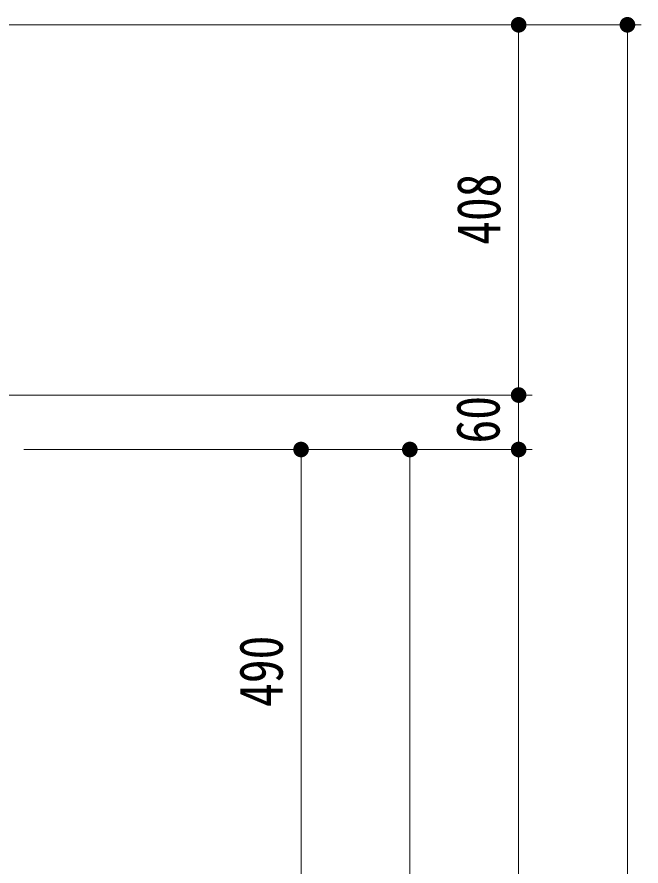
# Model space of a CAD drawing. Units: millimetres, scale not verified. Extents: x -4455 to 4455, y -3150 to 3150.
# Drawn here: x -1070 to -381, y 883 to 1819 of the extents above; entities that cross this region are included whole.
import ezdxf
from ezdxf.enums import TextEntityAlignment as Align

# ---------------------------------------------------------------- set-up
doc = ezdxf.new("R2010")
doc.units = ezdxf.units.MM
doc.header["$LTSCALE"] = 30
doc.layers.add('0-2_D-STR-DIM', color=4, linetype='Continuous', lineweight=13)
doc.layers.add('0-E_SUNPOU', color=1, linetype='Continuous', lineweight=18)
doc.styles.add('ＭＳ ゴシック', font='')
doc.styles.get('ＭＳ ゴシック').set_extended_font_data('MS Gothic')

# ---------------------------------------------------------------- blocks, each defined once
blk = doc.blocks.new('M1')
at = {"layer": '0-E_SUNPOU'}
blk.add_line((-7.5, 0), (-57.86, 0), dxfattribs=at)
for points in [[(0, 0), (-7.5, 0), (-7.44, 0.94)], [(0, 0), (-7.44, -0.94), (-7.5, 0)], [(0, 0), (-7.44, 0.94), (-7.26, 1.87)], [(0, 0), (-7.26, -1.87), (-7.44, -0.94)], [(0, 0), (-7.26, 1.87), (-6.97, 2.76)], [(0, 0), (-6.97, -2.76), (-7.26, -1.87)], [(0, 0), (-6.97, 2.76), (-6.57, 3.61)], [(0, 0), (-6.57, -3.61), (-6.97, -2.76)], [(0, 0), (-6.57, 3.61), (-6.07, 4.41)], [(0, 0), (-6.07, -4.41), (-6.57, -3.61)], [(0, 0), (-6.07, 4.41), (-5.47, 5.13)], [(0, 0), (-5.47, -5.13), (-6.07, -4.41)], [(0, 0), (-5.47, 5.13), (-4.78, 5.78)], [(0, 0), (-4.78, -5.78), (-5.47, -5.13)], [(0, 0), (-4.78, 5.78), (-4.02, 6.33)], [(0, 0), (-4.02, -6.33), (-4.78, -5.78)], [(0, 0), (-4.02, 6.33), (-3.19, 6.79)], [(0, 0), (-3.19, -6.79), (-4.02, -6.33)], [(0, 0), (-3.19, 6.79), (-2.32, 7.13)], [(0, 0), (-2.32, -7.13), (-3.19, -6.79)], [(0, 0), (-2.32, 7.13), (-1.41, 7.37)], [(0, 0), (-1.41, -7.37), (-2.32, -7.13)], [(0, 0), (-1.41, 7.37), (-0.47, 7.49)], [(0, 0), (-0.47, -7.49), (-1.41, -7.37)], [(0, 0), (-0.47, 7.49), (0.47, 7.49)], [(0, 0), (0.47, -7.49), (-0.47, -7.49)], [(0, 0), (0.47, 7.49), (1.41, 7.37)], [(0, 0), (1.41, 7.37), (2.32, 7.13)], [(0, 0), (2.32, 7.13), (3.19, 6.79)], [(0, 0), (3.19, 6.79), (4.02, 6.33)], [(0, 0), (4.02, 6.33), (4.78, 5.78)], [(0, 0), (4.78, 5.78), (5.47, 5.13)], [(0, 0), (5.47, 5.13), (6.07, 4.41)], [(0, 0), (6.07, 4.41), (6.57, 3.61)], [(0, 0), (6.57, 3.61), (6.97, 2.76)], [(0, 0), (6.97, 2.76), (7.26, 1.87)], [(0, 0), (7.26, 1.87), (7.44, 0.94)], [(0, 0), (7.44, 0.94), (7.5, 0)], [(0, 0), (1.41, -7.37), (0.47, -7.49)], [(0, 0), (2.32, -7.13), (1.41, -7.37)], [(0, 0), (3.19, -6.79), (2.32, -7.13)], [(0, 0), (4.02, -6.33), (3.19, -6.79)], [(0, 0), (4.78, -5.78), (4.02, -6.33)], [(0, 0), (5.47, -5.13), (4.78, -5.78)], [(0, 0), (6.07, -4.41), (5.47, -5.13)], [(0, 0), (6.57, -3.61), (6.07, -4.41)], [(0, 0), (6.97, -2.76), (6.57, -3.61)], [(0, 0), (7.26, -1.87), (6.97, -2.76)], [(0, 0), (7.44, -0.94), (7.26, -1.87)], [(0, 0), (7.5, 0), (7.44, -0.94)]]:
    blk.add_solid(points, dxfattribs=at)

msp = doc.modelspace()

# ---------------------------------------------------------------- linework, layer by layer
at = {"layer": '0-2_D-STR-DIM', "color": 1, "lineweight": 18}
for p, q in [((-1441.21, 1810.29), (-501.21, 1810.29)), ((-1441.21, 1810.29), (-381.21, 1810.29)), ((-516.21, 1436.65), (-516.21, 1775.79)), ((-396.21, 1775.79), (-396.21, -123.35)), ((-516.21, 1436.65), (-516.21, 1471.15)), ((-1441.22, 1402.15), (-501.21, 1402.15)), ((-1441.22, 1402.15), (-501.21, 1402.15)), ((-516.21, 1342.15), (-516.21, 1402.15)), ((-1062.06, 1342.15), (-621.21, 1342.15)), ((-1062.06, 1342.15), (-501.21, 1342.15)), ((-1062.06, 1342.15), (-501.21, 1342.15)), ((-1062.06, 1342.15), (-741.21, 1342.15)), ((-756.21, 886.65), (-756.21, 1307.65)), ((-636.21, -93.35), (-636.21, 1307.65)), ((-516.21, 1307.65), (-516.21, 1273.15)), ((-516.21, 1307.65), (-516.21, -123.35))]:
    msp.add_line(p, q, dxfattribs=at)

# ---------------------------------------------------------------- block references
at = {"layer": '0-2_D-STR-DIM', "xscale": 1.15, "yscale": 1.15}
for p, rotation in [((-516.21, 1810.29), 90), ((-396.21, 1810.29), 90), ((-516.21, 1402.15), 270), ((-516.21, 1402.15), 270), ((-756.21, 1342.15), 90), ((-636.21, 1342.15), 90), ((-516.21, 1342.15), 90), ((-516.21, 1342.15), 90), ((-756.21, 852.15), 270)]:
    msp.add_blockref('M1', p, dxfattribs=dict(at, rotation=rotation))

# ---------------------------------------------------------------- texts
at = {"layer": '0-2_D-STR-DIM', "color": 3, "style": 'ＭＳ ゴシック', "width": 0.8}
for s, p in [('408', (-521.95, 1567.72)), ('60', (-522.79, 1348.77)), ('490', (-761.95, 1058.35))]:
    msp.add_text(s, height=48.17, rotation=90, dxfattribs=at).set_placement(p, align=Align.BOTTOM_LEFT)

doc.saveas('drawing.dxf')
